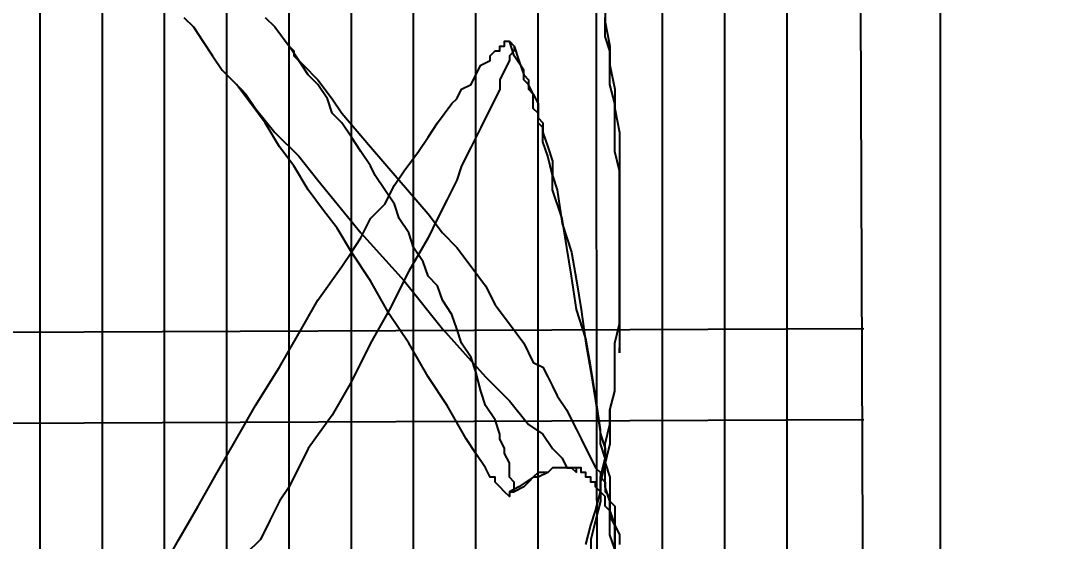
# Model space of a CAD drawing. Header units: millimetres. Extents: x 88585 to 99951, y -167251 to -159927.
# Drawn here: x 91679.8 to 91823.7, y -163856.6 to -163785.3 of the extents above; entities that cross this region are included whole.
import ezdxf

# ---------------------------------------------------------------- set-up
doc = ezdxf.new("R2010")
doc.units = ezdxf.units.MM
doc.header["$LTSCALE"] = 13
doc.layers.add('1', color=4, linetype='Continuous')
doc.layers.add('标注、文本', color=3, linetype='Continuous', lineweight=25)
doc.styles.get("Standard").update_dxf_attribs({"font": 'gbenor.shx', "bigfont": 'gbcbig.shx'})
doc.dimstyles.new('1-15', dxfattribs={"dimscale": 14, "dimtxt": 3.5, "dimasz": 2, "dimexe": 1.5, "dimexo": 0.5, "dimgap": 0.5, "dimtad": 1, "dimtoh": 1, "dimdec": 1, "dimdsep": 46, "dimtxsty": 'Standard', "dimcen": 2.5, "dimclrd": 3, "dimclre": 3, "dimclrt": 3, "dimadec": 0, "dimazin": 2, "dimtfac": 1, "dimtdec": 1, "dimtmove": 0, "dimatfit": 2, "dimfxl": 1, "dimarcsym": 0})

# ---------------------------------------------------------------- blocks, each defined once
blk = doc.blocks.new('A$C6BCA710F')
at = {"layer": '1'}
for points in [[(95.86, 525.93), (95.86, 5.25)], [(104.4, 525.27), (104.4, 5.25)], [(112.93, 525.27), (112.93, 5.25)], [(121.47, 525.27), (121.47, 5.25)], [(130, 525.27), (130, 5.25)], [(138.54, 525.27), (138.54, 5.25)], [(147.08, 525.27), (147.08, 5.25)], [(155.61, 525.27), (155.61, 5.25)], [(164.15, 524.61), (164.15, 5.25)], [(172.68, 523.3), (172.03, 7.22)], [(181.22, 520.02), (181.22, 10.51)], [(189.75, 515.42), (189.75, 15.1)], [(198.29, 508.86), (198.29, 21.67)], [(219.3, 68.94), (219.3, 263.95)], [(160.86, 100.46), (160.21, 101.11), (160.21, 101.77), (159.55, 103.08), (158.89, 104.4), (158.89, 105.71), (158.24, 107.02), (157.58, 108.34), (156.27, 110.96), (154.95, 113.59), (153.64, 116.22), (152.98, 118.19), (151.67, 120.81), (150.36, 123.44), (149.05, 126.06), (146.42, 130.66), (143.79, 135.91), (141.17, 140.51), (138.54, 145.76), (135.91, 150.36), (132.63, 154.95), (130, 160.21), (128.69, 162.18), (127.38, 164.8), (126.06, 167.43), (124.09, 169.4)], [(112.28, 172.03), (114.9, 167.43), (117.53, 162.83), (120.16, 158.24), (122.78, 153.64), (125.41, 149.05), (128.69, 143.79), (131.32, 139.2), (133.94, 134.6), (137.23, 130), (138.54, 128.03), (139.85, 126.06), (141.17, 123.44), (143.14, 121.47), (144.45, 118.84), (145.76, 116.87), (147.73, 114.25), (149.05, 112.28), (150.36, 110.31), (152.33, 107.68), (152.98, 107.02), (153.64, 105.71), (154.95, 105.05), (155.61, 103.74), (156.27, 102.43), (157.58, 101.77), (157.58, 101.11), (158.24, 100.46), (158.89, 100.46), (158.89, 99.8), (159.55, 99.8), (159.55, 99.14), (160.21, 99.14)], [(174.65, 168.74), (174, 166.77), (174, 164.8), (174, 162.18), (173.34, 160.21), (173.34, 158.24), (173.34, 156.27), (172.68, 154.3), (172.68, 152.33), (172.03, 147.73), (171.37, 143.79), (170.71, 139.85), (169.4, 135.91), (168.74, 131.32), (168.09, 127.38), (167.43, 123.44), (166.12, 119.5), (166.12, 117.53), (165.46, 114.9), (164.8, 112.93), (164.8, 110.96), (164.15, 110.31), (164.15, 108.99), (163.49, 108.34), (163.49, 107.02), (163.49, 106.37), (162.83, 105.05), (162.18, 104.4), (162.18, 103.08), (160.86, 101.11), (160.21, 99.14)], [(160.86, 99.8), (161.52, 101.77), (162.18, 103.74), (162.83, 104.4), (162.83, 105.71), (163.49, 106.37), (164.15, 107.68), (164.15, 108.34), (164.15, 109.65), (164.8, 110.31), (164.8, 111.62), (165.46, 113.59), (166.12, 115.56), (166.12, 117.53), (166.77, 119.5), (167.43, 124.1), (168.09, 126.06), (168.74, 128.03), (169.4, 131.97), (170.06, 135.91), (170.71, 140.51), (171.37, 144.45), (172.03, 148.39), (172.68, 152.98), (173.34, 154.95), (173.34, 156.92), (174, 158.89), (174, 160.86), (174, 163.49), (174.65, 165.46), (174.65, 167.43), (174.65, 169.4)], [(208.14, 33.49), (208.79, 216.02)], [(126.72, 95.86), (128.03, 97.17), (130, 99.8), (130.66, 100.46), (130.66, 101.11), (131.97, 102.43), (133.94, 104.4), (135.91, 107.02), (137.23, 108.99), (141.17, 113.59), (145.11, 118.19), (149.05, 122.78), (151.02, 125.41), (152.98, 127.38), (154.95, 130), (156.92, 132.63), (158.24, 135.26), (160.21, 137.88), (162.18, 140.51), (162.83, 141.82), (163.49, 143.14), (164.8, 143.79), (165.46, 145.11), (166.12, 146.42), (166.77, 147.73), (168.09, 149.7), (168.74, 151.02), (169.4, 152.33), (170.06, 153.64), (170.71, 154.95), (171.37, 156.27), (172.03, 157.58), (172.68, 158.24), (172.68, 158.89), (173.34, 159.55), (173.34, 160.86), (174, 161.52), (174, 162.18), (174.65, 162.83), (174.65, 164.15), (174.65, 164.8), (174.65, 165.46), (175.31, 166.77), (175.31, 167.43), (175.31, 168.09)], [(174.65, 168.09), (174.65, 167.43), (174.65, 166.12), (174.65, 165.46), (174, 164.15), (174, 163.49), (173.34, 162.83), (173.34, 162.18), (173.34, 161.52), (172.68, 160.86), (172.03, 160.21), (172.03, 159.55), (171.37, 159.55), (171.37, 158.89), (170.71, 158.89), (170.71, 158.24), (170.06, 158.24), (170.06, 157.58), (169.4, 157.58), (168.74, 157.58), (168.09, 157.58), (167.43, 157.58), (166.77, 157.58), (166.12, 157.58)], [(170.71, 168.09), (171.37, 165.46), (172.03, 163.49), (172.68, 160.86), (172.68, 158.89), (173.34, 156.27), (173.34, 154.3), (174, 151.67), (174, 149.7), (174.65, 147.08), (174.65, 145.11), (174.65, 142.48), (174.65, 140.51), (175.31, 137.88), (175.31, 135.26), (175.31, 133.29), (175.31, 130.66), (175.31, 128.69), (175.31, 126.06), (175.31, 124.1), (175.31, 121.47), (175.31, 119.5), (175.31, 116.87), (174.65, 114.25), (174.65, 112.28), (174.65, 109.65), (174.65, 107.68), (174, 105.05), (174, 103.08), (174, 100.46), (173.34, 98.49), (173.34, 95.86)], [(174, 154.3), (172.68, 159.55), (172.68, 162.18), (172.03, 164.8), (171.37, 167.43), (171.37, 168.74), (170.71, 170.06), (170.71, 171.37), (170.06, 172.68), (170.06, 174), (169.4, 174.65), (169.4, 175.97), (168.74, 177.28), (168.09, 179.9), (167.43, 182.53), (166.12, 185.16), (165.46, 187.13), (164.8, 189.75), (162.83, 195.01)], [(165.46, 158.24), (164.8, 158.24), (164.15, 158.24), (163.49, 158.89), (161.52, 160.21), (160.21, 160.86), (160.21, 161.52), (159.55, 160.86), (158.89, 160.21), (158.24, 159.55), (158.24, 158.89), (157.58, 158.89), (156.92, 157.58), (155.61, 155.61), (154.3, 153.64), (151.67, 149.05), (149.05, 145.11), (146.42, 140.51), (143.79, 136.57), (141.17, 131.97), (138.54, 128.03), (136.57, 124.75), (134.6, 122.13), (132.63, 119.5), (130.66, 116.22), (128.69, 113.59), (126.72, 110.31), (124.75, 107.68), (122.78, 105.05)], [(160.21, 160.86), (160.86, 160.86), (160.86, 160.21), (160.86, 159.55), (160.21, 158.89), (160.21, 158.24), (160.21, 156.92), (159.55, 155.61), (159.55, 154.95), (158.89, 153.64), (158.89, 152.98), (158.24, 151.02), (156.92, 149.05), (156.27, 147.08), (155.61, 144.45), (154.95, 142.48), (153.64, 140.51), (152.98, 138.54), (152.33, 136.57), (151.02, 134.6), (150.36, 132.63), (149.05, 131.32), (148.39, 129.35), (147.08, 127.38), (146.42, 125.41), (145.11, 123.44), (144.45, 121.47), (143.14, 119.5), (141.82, 117.53), (141.17, 116.22), (139.85, 114.25), (138.54, 112.28), (137.23, 110.31), (135.91, 108.99), (135.26, 107.02), (133.94, 105.05), (132.63, 103.74), (131.32, 101.77), (130, 99.8)], [(165.46, 158.24), (164.15, 158.89), (163.49, 158.89), (162.83, 159.55), (162.18, 160.21), (160.86, 160.86), (160.21, 160.86)], [(122.78, 105.05), (123.44, 105.71), (124.09, 106.37), (125.41, 108.34), (128.03, 111.62), (131.32, 114.9), (133.94, 118.19), (139.85, 125.41), (145.76, 131.97), (151.02, 138.54), (156.92, 145.11), (160.21, 148.39), (162.83, 151.67), (164.8, 152.98), (166.12, 154.95), (167.43, 156.27), (168.09, 157.58), (168.74, 157.58), (169.4, 158.24)], [(166.12, 157.58), (165.46, 158.24)], [(169.4, 158.24), (169.4, 157.58), (168.74, 157.58), (168.09, 157.58), (167.43, 157.58), (166.77, 157.58), (166.12, 157.58)], [(174, 149.7), (174, 151.67), (174, 154.3)], [(208.79, 151.02), (59.09, 151.67)], [(173.34, 93.89), (173.34, 96.52), (174, 99.8), (174, 102.43), (174.65, 105.71), (174.65, 108.34), (175.31, 111.62), (175.31, 114.25), (175.31, 117.53), (175.31, 120.16), (175.31, 123.44), (175.31, 126.06), (175.31, 129.35), (175.31, 131.97), (175.31, 135.26), (175.31, 137.88), (175.31, 141.17), (175.31, 141.82)], [(175.31, 141.82), (175.31, 141.17)], [(208.79, 138.54), (59.09, 139.2)], [(115.56, 95.86), (116.87, 97.17), (118.19, 99.14), (119.5, 101.11), (120.81, 103.08), (122.78, 105.05)], [(160.21, 99.14), (160.86, 99.8)], [(160.86, 99.8), (160.86, 100.46)]]:
    blk.add_lwpolyline(points, dxfattribs=at)
blk = doc.blocks.new('*D859')
at = {"layer": 'Defpoints', "color": 0}
for p in [(91994.33, -163568.77), (91994.33, -163897.11), (89816.59, -165461.75)]:
    blk.add_point(p, dxfattribs=at)
at = {"layer": '标注、文本', "color": 3, "lineweight": -2}
for p, q in [((89816.59, -165454.75), (89816.59, -163547.77)), ((91994.33, -163890.11), (91994.33, -163547.77)), ((89844.59, -163568.77), (91966.33, -163568.77))]:
    blk.add_line(p, q, dxfattribs=at)
at = {"layer": '标注、文本', "color": 3}
for points in [[(89844.59, -163564.11), (89844.59, -163573.44), (89816.59, -163568.77)], [(91966.33, -163564.11), (91966.33, -163573.44), (91994.33, -163568.77)]]:
    blk.add_solid(points, dxfattribs=at)
at = {"layer": '标注、文本', "color": 3, "insert": (90905.46, -163537.27), "char_height": 49, "attachment_point": 5}
blk.add_mtext('2178', dxfattribs=at)

msp = doc.modelspace()

# ---------------------------------------------------------------- block references
at = {"layer": '1', "xscale": -1, "rotation": 180}
msp.add_blockref('A$C6BCA710F', (91586.59, -163688.973), dxfattribs=at)

# ---------------------------------------------------------------- dimensions: what is measured, and where the dimension line sits
at = {"layer": '标注、文本'}
dim = msp.add_linear_dim(base=(91994.331, -163568.772), p1=(89816.59, -165461.752), p2=(91994.331, -163897.113), dimstyle='1-15', override={"dimdec": 0}, dxfattribs=at)
dim.commit()
dim.dimension.update_dxf_attribs({"geometry": '*D859', "text_midpoint": (90905.461, -163537.272)})

doc.saveas('drawing.dxf')
